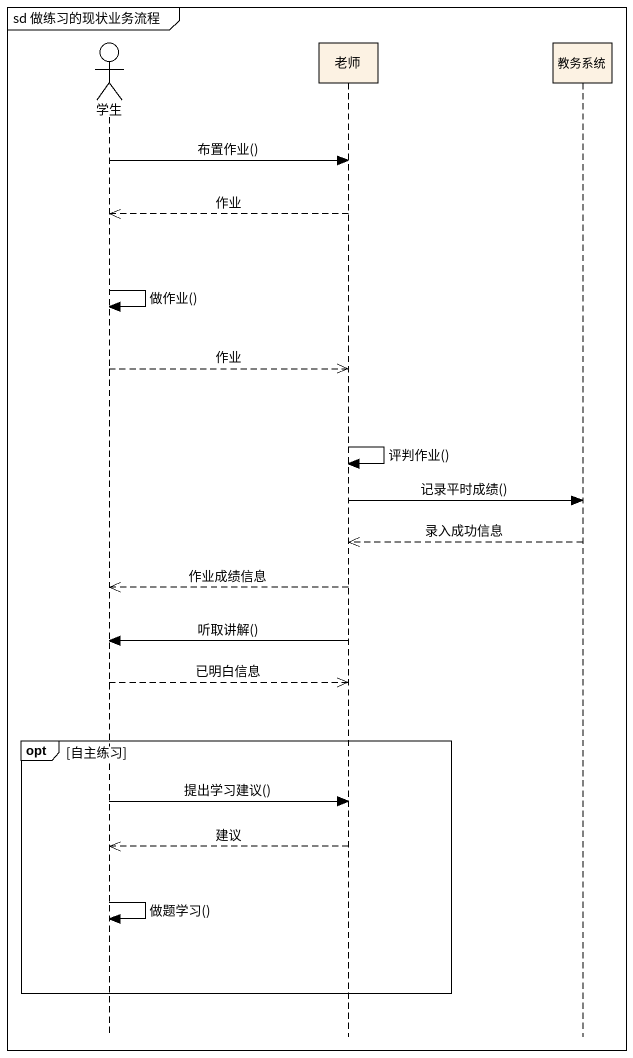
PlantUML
@startuml
mainframe sd 做练习的现状业务流程
hide footbox
actor 学生
participant 老师
participant 教务系统

学生 -> 老师 : 布置作业()
老师 -->> 学生 : 作业
学生 -> 学生 : 做作业()
学生 -->> 老师 : 作业
老师 -> 老师 : 评判作业()
老师 -> 教务系统 : 记录平时成绩()
教务系统 -->> 老师 : 录入成功信息
老师 -->> 学生 : 作业成绩信息
老师 -> 学生 : 听取讲解()
学生 -->> 老师 : 已明白信息
opt 自主练习
  学生 -> 老师 : 提出学习建议()
  老师 -->> 学生 : 建议
  学生 -> 学生 : 做题学习()
end
@enduml
